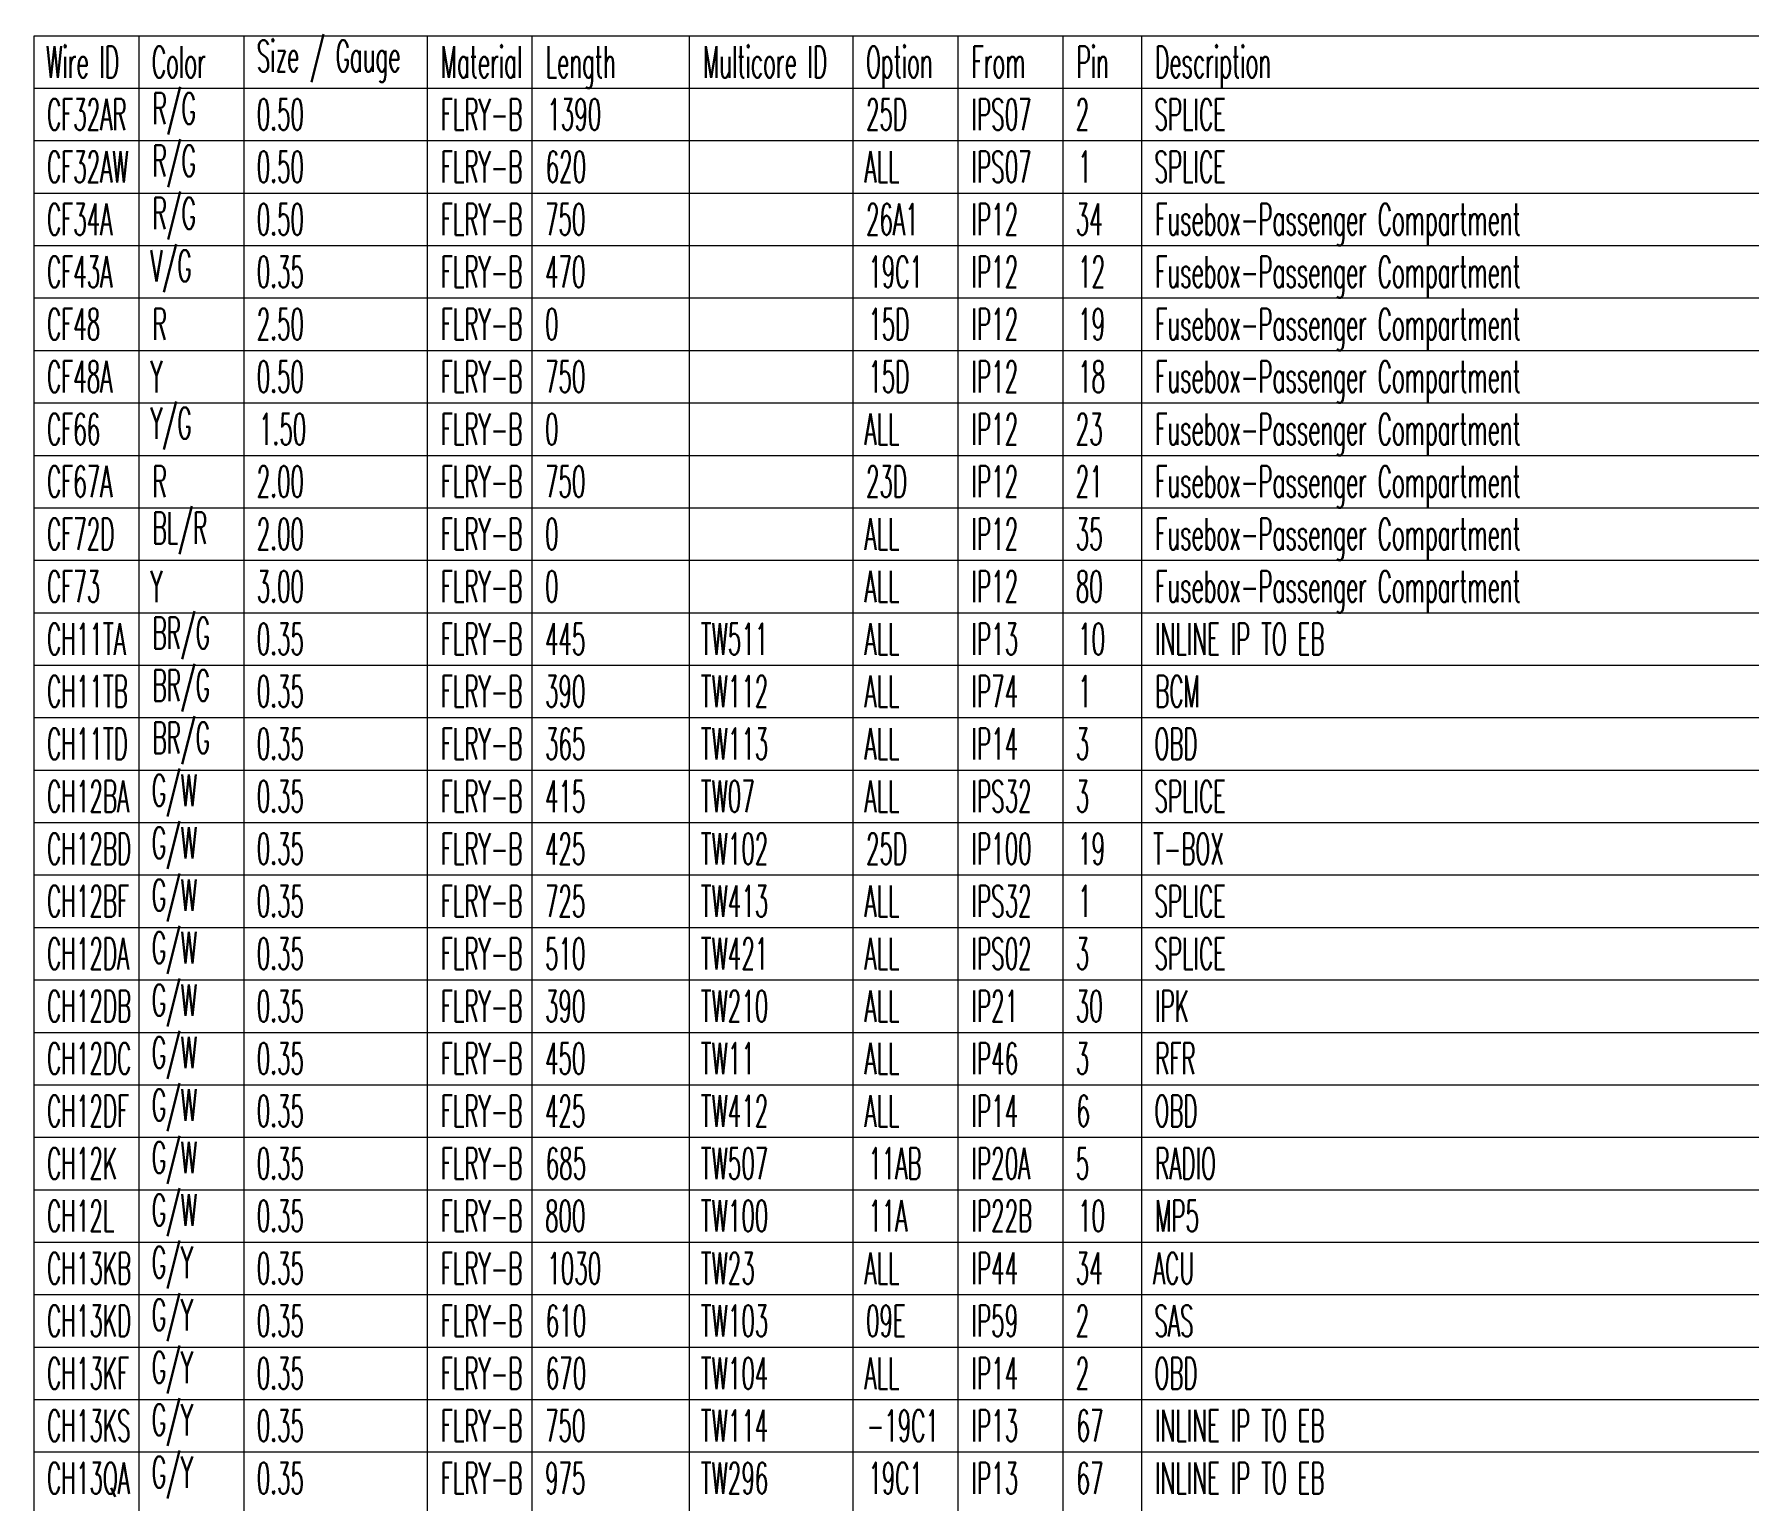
# Model space of a CAD drawing. Header units: inches. Extents: x 47316 to 59086, y 3141 to 11743.
# Drawn here: x 55427.8 to 55591.2, y 8790.6 to 8930.4 of the extents above; entities that cross this region are included whole.
import ezdxf

# ---------------------------------------------------------------- set-up
doc = ezdxf.new("R2010")
doc.units = ezdxf.units.IN
doc.header["$MEASUREMENT"] = 0
doc.styles.get("Standard").update_dxf_attribs({"font": ''})
doc.styles.get('Standard').set_extended_font_data('SimSun')

msp = doc.modelspace()

# ---------------------------------------------------------------- linework, layer by layer
at = {"color": 0, "linetype": 'Continuous', "lineweight": 15}
for p, q in [((55427.8, 8425.24), (55427.8, 8930.24)), ((55427.8, 8930.24), (55754.65, 8930.24)), ((55437.8, 8425.24), (55437.8, 8930.24)), ((55447.8, 8425.24), (55447.8, 8930.24)), ((55465.27, 8425.24), (55465.27, 8930.24)), ((55475.27, 8425.24), (55475.27, 8930.24)), ((55490.27, 8425.24), (55490.27, 8930.24)), ((55505.87, 8425.24), (55505.87, 8930.24)), ((55515.87, 8425.24), (55515.87, 8930.24)), ((55525.87, 8425.24), (55525.87, 8930.24)), ((55533.37, 8425.24), (55533.37, 8930.24)), ((55427.8, 8925.24), (55754.65, 8925.24)), ((55427.8, 8920.24), (55754.65, 8920.24)), ((55427.8, 8915.24), (55754.65, 8915.24)), ((55427.8, 8910.24), (55754.65, 8910.24)), ((55427.8, 8905.24), (55754.65, 8905.24)), ((55427.8, 8900.24), (55754.65, 8900.24)), ((55427.8, 8895.24), (55754.65, 8895.24)), ((55427.8, 8890.24), (55754.65, 8890.24)), ((55427.8, 8885.24), (55754.65, 8885.24)), ((55427.8, 8880.24), (55754.65, 8880.24)), ((55427.8, 8875.24), (55754.65, 8875.24)), ((55427.8, 8870.24), (55754.65, 8870.24)), ((55427.8, 8865.24), (55754.65, 8865.24)), ((55427.8, 8860.24), (55754.65, 8860.24)), ((55427.8, 8855.24), (55754.65, 8855.24)), ((55427.8, 8850.24), (55754.65, 8850.24)), ((55427.8, 8845.24), (55754.65, 8845.24)), ((55427.8, 8840.24), (55754.65, 8840.24)), ((55427.8, 8835.24), (55754.65, 8835.24)), ((55427.8, 8830.24), (55754.65, 8830.24)), ((55427.8, 8825.24), (55754.65, 8825.24)), ((55427.8, 8820.24), (55754.65, 8820.24)), ((55427.8, 8815.24), (55754.65, 8815.24)), ((55427.8, 8810.24), (55754.65, 8810.24)), ((55427.8, 8805.24), (55754.65, 8805.24)), ((55427.8, 8800.24), (55754.65, 8800.24)), ((55427.8, 8795.24), (55754.65, 8795.24))]:
    msp.add_line(p, q, dxfattribs=at)

# ---------------------------------------------------------------- texts
at = {"color": 140, "linetype": 'Continuous', "lineweight": 15, "char_height": 3, "attachment_point": 1}
for s, insert, width in [('\\Fromans.shx;\\W0.5000000000;\\T1.0000000000;\\o\\lSize / Gauge', (55449.01, 8929.81), 15.9286), ('\\Fromans.shx;\\W0.5000000000;\\T1.0000000000;\\o\\lWire ID', (55428.94, 8929.24), 8.0714), ('\\Fromans.shx;\\W0.5000000000;\\T1.0000000000;\\o\\lColor', (55439.01, 8929.24), 5.7143), ('\\Fromans.shx;\\W0.5000000000;\\T1.0000000000;\\o\\lMaterial', (55466.55, 8929.24), 8.6429), ('\\Fromans.shx;\\W0.5000000000;\\T1.0000000000;\\o\\lLength', (55476.55, 8929.24), 7.4286), ('\\Fromans.shx;\\W0.5000000000;\\T1.0000000000;\\o\\lMulticore ID', (55491.55, 8929.24), 13.5), ('\\Fromans.shx;\\W0.5000000000;\\T1.0000000000;\\o\\lOption', (55507.08, 8929.24), 7.0714), ('\\Fromans.shx;\\W0.5000000000;\\T1.0000000000;\\o\\lFrom', (55517.15, 8929.24), 5.7143), ('\\Fromans.shx;\\W0.5000000000;\\T1.0000000000;\\o\\lPin', (55527.15, 8929.24), 3.4286), ('\\Fromans.shx;\\W0.5000000000;\\T1.0000000000;\\o\\lDescription', (55534.65, 8929.24), 12.2857)]:
    msp.add_mtext(s, dxfattribs=dict(at, insert=insert, width=width))
at = {"color": 7, "linetype": 'Continuous', "lineweight": 15, "char_height": 3, "attachment_point": 1}
for s, insert, width in [('\\Fromans.shx;\\W0.5000000000;\\T1.0000000000;\\o\\lR/G', (55439.08, 8924.81), 4.5714), ('\\Fromans.shx;\\W0.5000000000;\\T1.0000000000;\\o\\lCF32AR', (55429.01, 8924.24), 8.4286), ('\\Fromans.shx;\\W0.5000000000;\\T1.0000000000;\\o\\l0.50', (55449.01, 8924.24), 5), ('\\Fromans.shx;\\W0.5000000000;\\T1.0000000000;\\o\\lFLRY-B', (55466.55, 8924.24), 8.6429), ('\\Fromans.shx;\\W0.5000000000;\\T1.0000000000;\\o\\l1390', (55476.7, 8924.24), 5.7143), ('\\Fromans.shx;\\W0.5000000000;\\T1.0000000000;\\o\\l25D', (55507.08, 8924.24), 4.3571), ('\\Fromans.shx;\\W0.5000000000;\\T1.0000000000;\\o\\lIPS07', (55517.15, 8924.24), 6.3571), ('\\Fromans.shx;\\W0.5000000000;\\T1.0000000000;\\o\\l2', (55527.08, 8924.24), 1.4286), ('\\Fromans.shx;\\W0.5000000000;\\T1.0000000000;\\o\\lSPLICE', (55534.58, 8924.24), 7.5714), ('\\Fromans.shx;\\W0.5000000000;\\T1.0000000000;\\o\\lR/G', (55439.08, 8919.81), 4.5714), ('\\Fromans.shx;\\W0.5000000000;\\T1.0000000000;\\o\\lCF32AW', (55429.01, 8919.24), 8.6429), ('\\Fromans.shx;\\W0.5000000000;\\T1.0000000000;\\o\\l0.50', (55449.01, 8919.24), 5), ('\\Fromans.shx;\\W0.5000000000;\\T1.0000000000;\\o\\lFLRY-B', (55466.55, 8919.24), 8.6429), ('\\Fromans.shx;\\W0.5000000000;\\T1.0000000000;\\o\\l620', (55476.55, 8919.24), 4.2857), ('\\Fromans.shx;\\W0.5000000000;\\T1.0000000000;\\o\\lALL', (55506.94, 8919.24), 3.7143), ('\\Fromans.shx;\\W0.5000000000;\\T1.0000000000;\\o\\lIPS07', (55517.15, 8919.24), 6.3571), ('\\Fromans.shx;\\W0.5000000000;\\T1.0000000000;\\o\\l1', (55527.3, 8919.24), 1.4286), ('\\Fromans.shx;\\W0.5000000000;\\T1.0000000000;\\o\\lSPLICE', (55534.58, 8919.24), 7.5714), ('\\Fromans.shx;\\W0.5000000000;\\T1.0000000000;\\o\\lR/G', (55439.08, 8914.81), 4.5714), ('\\Fromans.shx;\\W0.5000000000;\\T1.0000000000;\\o\\lCF34A', (55429.01, 8914.24), 6.9286), ('\\Fromans.shx;\\W0.5000000000;\\T1.0000000000;\\o\\l0.50', (55449.01, 8914.24), 5), ('\\Fromans.shx;\\W0.5000000000;\\T1.0000000000;\\o\\lFLRY-B', (55466.55, 8914.24), 8.6429), ('\\Fromans.shx;\\W0.5000000000;\\T1.0000000000;\\o\\l750', (55476.48, 8914.24), 4.2857), ('\\Fromans.shx;\\W0.5000000000;\\T1.0000000000;\\o\\l26A1', (55507.08, 8914.24), 5.5714), ('\\Fromans.shx;\\W0.5000000000;\\T1.0000000000;\\o\\lIP12', (55517.15, 8914.24), 4.9286), ('\\Fromans.shx;\\W0.5000000000;\\T1.0000000000;\\o\\l34', (55527.08, 8914.24), 2.8571), ('\\Fromans.shx;\\W0.5000000000;\\T1.0000000000;\\o\\lFusebox-Passenger Compartment', (55534.65, 8914.24), 39.0714), ('\\Fromans.shx;\\W0.5000000000;\\T1.0000000000;\\o\\lV/G', (55438.87, 8909.81), 4.3571), ('\\Fromans.shx;\\W0.5000000000;\\T1.0000000000;\\o\\lCF43A', (55429.01, 8909.24), 6.9286), ('\\Fromans.shx;\\W0.5000000000;\\T1.0000000000;\\o\\l0.35', (55449.01, 8909.24), 5), ('\\Fromans.shx;\\W0.5000000000;\\T1.0000000000;\\o\\lFLRY-B', (55466.55, 8909.24), 8.6429), ('\\Fromans.shx;\\W0.5000000000;\\T1.0000000000;\\o\\l470', (55476.48, 8909.24), 4.2857), ('\\Fromans.shx;\\W0.5000000000;\\T1.0000000000;\\o\\l19C1', (55507.3, 8909.24), 5.7857), ('\\Fromans.shx;\\W0.5000000000;\\T1.0000000000;\\o\\lIP12', (55517.15, 8909.24), 4.9286), ('\\Fromans.shx;\\W0.5000000000;\\T1.0000000000;\\o\\l12', (55527.3, 8909.24), 2.8571), ('\\Fromans.shx;\\W0.5000000000;\\T1.0000000000;\\o\\lFusebox-Passenger Compartment', (55534.65, 8909.24), 39.0714), ('\\Fromans.shx;\\W0.5000000000;\\T1.0000000000;\\o\\lCF48', (55429.01, 8904.24), 5.6429), ('\\Fromans.shx;\\W0.5000000000;\\T1.0000000000;\\o\\lR', (55439.08, 8904.24), 1.5), ('\\Fromans.shx;\\W0.5000000000;\\T1.0000000000;\\o\\l2.50', (55449.01, 8904.24), 5), ('\\Fromans.shx;\\W0.5000000000;\\T1.0000000000;\\o\\lFLRY-B', (55466.55, 8904.24), 8.6429), ('\\Fromans.shx;\\W0.5000000000;\\T1.0000000000;\\o\\l0', (55476.48, 8904.24), 1.4286), ('\\Fromans.shx;\\W0.5000000000;\\T1.0000000000;\\o\\l15D', (55507.3, 8904.24), 4.3571), ('\\Fromans.shx;\\W0.5000000000;\\T1.0000000000;\\o\\lIP12', (55517.15, 8904.24), 4.9286), ('\\Fromans.shx;\\W0.5000000000;\\T1.0000000000;\\o\\l19', (55527.3, 8904.24), 2.8571), ('\\Fromans.shx;\\W0.5000000000;\\T1.0000000000;\\o\\lFusebox-Passenger Compartment', (55534.65, 8904.24), 39.0714), ('\\Fromans.shx;\\W0.5000000000;\\T1.0000000000;\\o\\lCF48A', (55429.01, 8899.24), 6.9286), ('\\Fromans.shx;\\W0.5000000000;\\T1.0000000000;\\o\\lY', (55438.87, 8899.24), 1.2857), ('\\Fromans.shx;\\W0.5000000000;\\T1.0000000000;\\o\\l0.50', (55449.01, 8899.24), 5), ('\\Fromans.shx;\\W0.5000000000;\\T1.0000000000;\\o\\lFLRY-B', (55466.55, 8899.24), 8.6429), ('\\Fromans.shx;\\W0.5000000000;\\T1.0000000000;\\o\\l750', (55476.48, 8899.24), 4.2857), ('\\Fromans.shx;\\W0.5000000000;\\T1.0000000000;\\o\\l15D', (55507.3, 8899.24), 4.3571), ('\\Fromans.shx;\\W0.5000000000;\\T1.0000000000;\\o\\lIP12', (55517.15, 8899.24), 4.9286), ('\\Fromans.shx;\\W0.5000000000;\\T1.0000000000;\\o\\l18', (55527.3, 8899.24), 2.8571), ('\\Fromans.shx;\\W0.5000000000;\\T1.0000000000;\\o\\lFusebox-Passenger Compartment', (55534.65, 8899.24), 39.0714), ('\\Fromans.shx;\\W0.5000000000;\\T1.0000000000;\\o\\lY/G', (55438.87, 8894.81), 4.3571), ('\\Fromans.shx;\\W0.5000000000;\\T1.0000000000;\\o\\lCF66', (55429.01, 8894.24), 5.6429), ('\\Fromans.shx;\\W0.5000000000;\\T1.0000000000;\\o\\l1.50', (55449.23, 8894.24), 5), ('\\Fromans.shx;\\W0.5000000000;\\T1.0000000000;\\o\\lFLRY-B', (55466.55, 8894.24), 8.6429), ('\\Fromans.shx;\\W0.5000000000;\\T1.0000000000;\\o\\l0', (55476.48, 8894.24), 1.4286), ('\\Fromans.shx;\\W0.5000000000;\\T1.0000000000;\\o\\lALL', (55506.94, 8894.24), 3.7143), ('\\Fromans.shx;\\W0.5000000000;\\T1.0000000000;\\o\\lIP12', (55517.15, 8894.24), 4.9286), ('\\Fromans.shx;\\W0.5000000000;\\T1.0000000000;\\o\\l23', (55527.08, 8894.24), 2.8571), ('\\Fromans.shx;\\W0.5000000000;\\T1.0000000000;\\o\\lFusebox-Passenger Compartment', (55534.65, 8894.24), 39.0714), ('\\Fromans.shx;\\W0.5000000000;\\T1.0000000000;\\o\\lCF67A', (55429.01, 8889.24), 6.9286), ('\\Fromans.shx;\\W0.5000000000;\\T1.0000000000;\\o\\lR', (55439.08, 8889.24), 1.5), ('\\Fromans.shx;\\W0.5000000000;\\T1.0000000000;\\o\\l2.00', (55449.01, 8889.24), 5), ('\\Fromans.shx;\\W0.5000000000;\\T1.0000000000;\\o\\lFLRY-B', (55466.55, 8889.24), 8.6429), ('\\Fromans.shx;\\W0.5000000000;\\T1.0000000000;\\o\\l750', (55476.48, 8889.24), 4.2857), ('\\Fromans.shx;\\W0.5000000000;\\T1.0000000000;\\o\\l23D', (55507.08, 8889.24), 4.3571), ('\\Fromans.shx;\\W0.5000000000;\\T1.0000000000;\\o\\lIP12', (55517.15, 8889.24), 4.9286), ('\\Fromans.shx;\\W0.5000000000;\\T1.0000000000;\\o\\l21', (55527.08, 8889.24), 2.8571), ('\\Fromans.shx;\\W0.5000000000;\\T1.0000000000;\\o\\lFusebox-Passenger Compartment', (55534.65, 8889.24), 39.0714), ('\\Fromans.shx;\\W0.5000000000;\\T1.0000000000;\\o\\lCF72D', (55429.01, 8884.24), 7.1429), ('\\Fromans.shx;\\W0.5000000000;\\T1.0000000000;\\o\\lBL/R', (55439.08, 8884.81), 5.7857), ('\\Fromans.shx;\\W0.5000000000;\\T1.0000000000;\\o\\l2.00', (55449.01, 8884.24), 5), ('\\Fromans.shx;\\W0.5000000000;\\T1.0000000000;\\o\\lFLRY-B', (55466.55, 8884.24), 8.6429), ('\\Fromans.shx;\\W0.5000000000;\\T1.0000000000;\\o\\l0', (55476.48, 8884.24), 1.4286), ('\\Fromans.shx;\\W0.5000000000;\\T1.0000000000;\\o\\lALL', (55506.94, 8884.24), 3.7143), ('\\Fromans.shx;\\W0.5000000000;\\T1.0000000000;\\o\\lIP12', (55517.15, 8884.24), 4.9286), ('\\Fromans.shx;\\W0.5000000000;\\T1.0000000000;\\o\\l35', (55527.08, 8884.24), 2.8571), ('\\Fromans.shx;\\W0.5000000000;\\T1.0000000000;\\o\\lFusebox-Passenger Compartment', (55534.65, 8884.24), 39.0714), ('\\Fromans.shx;\\W0.5000000000;\\T1.0000000000;\\o\\lCF73', (55429.01, 8879.24), 5.6429), ('\\Fromans.shx;\\W0.5000000000;\\T1.0000000000;\\o\\lY', (55438.87, 8879.24), 1.2857), ('\\Fromans.shx;\\W0.5000000000;\\T1.0000000000;\\o\\l3.00', (55449.01, 8879.24), 5), ('\\Fromans.shx;\\W0.5000000000;\\T1.0000000000;\\o\\lFLRY-B', (55466.55, 8879.24), 8.6429), ('\\Fromans.shx;\\W0.5000000000;\\T1.0000000000;\\o\\l0', (55476.48, 8879.24), 1.4286), ('\\Fromans.shx;\\W0.5000000000;\\T1.0000000000;\\o\\lALL', (55506.94, 8879.24), 3.7143), ('\\Fromans.shx;\\W0.5000000000;\\T1.0000000000;\\o\\lIP12', (55517.15, 8879.24), 4.9286), ('\\Fromans.shx;\\W0.5000000000;\\T1.0000000000;\\o\\l80', (55527.08, 8879.24), 2.8571), ('\\Fromans.shx;\\W0.5000000000;\\T1.0000000000;\\o\\lFusebox-Passenger Compartment', (55534.65, 8879.24), 39.0714), ('\\Fromans.shx;\\W0.5000000000;\\T1.0000000000;\\o\\lCH11TA', (55429.01, 8874.24), 8.3571), ('\\Fromans.shx;\\W0.5000000000;\\T1.0000000000;\\o\\lBR/G', (55439.08, 8874.81), 6.0714), ('\\Fromans.shx;\\W0.5000000000;\\T1.0000000000;\\o\\l0.35', (55449.01, 8874.24), 5), ('\\Fromans.shx;\\W0.5000000000;\\T1.0000000000;\\o\\lFLRY-B', (55466.55, 8874.24), 8.6429), ('\\Fromans.shx;\\W0.5000000000;\\T1.0000000000;\\o\\l445', (55476.48, 8874.24), 4.2857), ('\\Fromans.shx;\\W0.5000000000;\\T1.0000000000;\\o\\lTW511', (55491.34, 8874.24), 7.1429), ('\\Fromans.shx;\\W0.5000000000;\\T1.0000000000;\\o\\lALL', (55506.94, 8874.24), 3.7143), ('\\Fromans.shx;\\W0.5000000000;\\T1.0000000000;\\o\\lIP13', (55517.15, 8874.24), 4.9286), ('\\Fromans.shx;\\W0.5000000000;\\T1.0000000000;\\o\\l10', (55527.3, 8874.24), 2.8571), ('\\Fromans.shx;\\W0.5000000000;\\T1.0000000000;\\o\\lINLINE IP TO EB', (55534.65, 8874.24), 19), ('\\Fromans.shx;\\W0.5000000000;\\T1.0000000000;\\o\\lCH11TB', (55429.01, 8869.24), 8.5714), ('\\Fromans.shx;\\W0.5000000000;\\T1.0000000000;\\o\\lBR/G', (55439.08, 8869.81), 6.0714), ('\\Fromans.shx;\\W0.5000000000;\\T1.0000000000;\\o\\l0.35', (55449.01, 8869.24), 5), ('\\Fromans.shx;\\W0.5000000000;\\T1.0000000000;\\o\\lFLRY-B', (55466.55, 8869.24), 8.6429), ('\\Fromans.shx;\\W0.5000000000;\\T1.0000000000;\\o\\l390', (55476.48, 8869.24), 4.2857), ('\\Fromans.shx;\\W0.5000000000;\\T1.0000000000;\\o\\lTW112', (55491.34, 8869.24), 7.1429), ('\\Fromans.shx;\\W0.5000000000;\\T1.0000000000;\\o\\lALL', (55506.94, 8869.24), 3.7143), ('\\Fromans.shx;\\W0.5000000000;\\T1.0000000000;\\o\\lIP74', (55517.15, 8869.24), 4.9286), ('\\Fromans.shx;\\W0.5000000000;\\T1.0000000000;\\o\\l1', (55527.3, 8869.24), 1.4286), ('\\Fromans.shx;\\W0.5000000000;\\T1.0000000000;\\o\\lBCM', (55534.65, 8869.24), 4.7143), ('\\Fromans.shx;\\W0.5000000000;\\T1.0000000000;\\o\\lCH11TD', (55429.01, 8864.24), 8.5714), ('\\Fromans.shx;\\W0.5000000000;\\T1.0000000000;\\o\\lBR/G', (55439.08, 8864.81), 6.0714), ('\\Fromans.shx;\\W0.5000000000;\\T1.0000000000;\\o\\l0.35', (55449.01, 8864.24), 5), ('\\Fromans.shx;\\W0.5000000000;\\T1.0000000000;\\o\\lFLRY-B', (55466.55, 8864.24), 8.6429), ('\\Fromans.shx;\\W0.5000000000;\\T1.0000000000;\\o\\l365', (55476.48, 8864.24), 4.2857), ('\\Fromans.shx;\\W0.5000000000;\\T1.0000000000;\\o\\lTW113', (55491.34, 8864.24), 7.1429), ('\\Fromans.shx;\\W0.5000000000;\\T1.0000000000;\\o\\lALL', (55506.94, 8864.24), 3.7143), ('\\Fromans.shx;\\W0.5000000000;\\T1.0000000000;\\o\\lIP14', (55517.15, 8864.24), 4.9286), ('\\Fromans.shx;\\W0.5000000000;\\T1.0000000000;\\o\\l3', (55527.08, 8864.24), 1.4286), ('\\Fromans.shx;\\W0.5000000000;\\T1.0000000000;\\o\\lOBD', (55534.58, 8864.24), 4.5714), ('\\Fromans.shx;\\W0.5000000000;\\T1.0000000000;\\o\\lG/W', (55439.01, 8859.81), 4.7857), ('\\Fromans.shx;\\W0.5000000000;\\T1.0000000000;\\o\\lCH12BA', (55429.01, 8859.24), 8.7143), ('\\Fromans.shx;\\W0.5000000000;\\T1.0000000000;\\o\\l0.35', (55449.01, 8859.24), 5), ('\\Fromans.shx;\\W0.5000000000;\\T1.0000000000;\\o\\lFLRY-B', (55466.55, 8859.24), 8.6429), ('\\Fromans.shx;\\W0.5000000000;\\T1.0000000000;\\o\\l415', (55476.48, 8859.24), 4.2857), ('\\Fromans.shx;\\W0.5000000000;\\T1.0000000000;\\o\\lTW07', (55491.34, 8859.24), 5.7143), ('\\Fromans.shx;\\W0.5000000000;\\T1.0000000000;\\o\\lALL', (55506.94, 8859.24), 3.7143), ('\\Fromans.shx;\\W0.5000000000;\\T1.0000000000;\\o\\lIPS32', (55517.15, 8859.24), 6.3571), ('\\Fromans.shx;\\W0.5000000000;\\T1.0000000000;\\o\\l3', (55527.08, 8859.24), 1.4286), ('\\Fromans.shx;\\W0.5000000000;\\T1.0000000000;\\o\\lSPLICE', (55534.58, 8859.24), 7.5714), ('\\Fromans.shx;\\W0.5000000000;\\T1.0000000000;\\o\\lG/W', (55439.01, 8854.81), 4.7857), ('\\Fromans.shx;\\W0.5000000000;\\T1.0000000000;\\o\\lCH12BD', (55429.01, 8854.24), 8.9286), ('\\Fromans.shx;\\W0.5000000000;\\T1.0000000000;\\o\\l0.35', (55449.01, 8854.24), 5), ('\\Fromans.shx;\\W0.5000000000;\\T1.0000000000;\\o\\lFLRY-B', (55466.55, 8854.24), 8.6429), ('\\Fromans.shx;\\W0.5000000000;\\T1.0000000000;\\o\\l425', (55476.48, 8854.24), 4.2857), ('\\Fromans.shx;\\W0.5000000000;\\T1.0000000000;\\o\\lTW102', (55491.34, 8854.24), 7.1429), ('\\Fromans.shx;\\W0.5000000000;\\T1.0000000000;\\o\\l25D', (55507.08, 8854.24), 4.3571), ('\\Fromans.shx;\\W0.5000000000;\\T1.0000000000;\\o\\lIP100', (55517.15, 8854.24), 6.3571), ('\\Fromans.shx;\\W0.5000000000;\\T1.0000000000;\\o\\l19', (55527.3, 8854.24), 2.8571), ('\\Fromans.shx;\\W0.5000000000;\\T1.0000000000;\\o\\lT-BOX', (55534.44, 8854.24), 7.5), ('\\Fromans.shx;\\W0.5000000000;\\T1.0000000000;\\o\\lG/W', (55439.01, 8849.81), 4.7857), ('\\Fromans.shx;\\W0.5000000000;\\T1.0000000000;\\o\\lCH12BF', (55429.01, 8849.24), 8.7143), ('\\Fromans.shx;\\W0.5000000000;\\T1.0000000000;\\o\\l0.35', (55449.01, 8849.24), 5), ('\\Fromans.shx;\\W0.5000000000;\\T1.0000000000;\\o\\lFLRY-B', (55466.55, 8849.24), 8.6429), ('\\Fromans.shx;\\W0.5000000000;\\T1.0000000000;\\o\\l725', (55476.48, 8849.24), 4.2857), ('\\Fromans.shx;\\W0.5000000000;\\T1.0000000000;\\o\\lTW413', (55491.34, 8849.24), 7.1429), ('\\Fromans.shx;\\W0.5000000000;\\T1.0000000000;\\o\\lALL', (55506.94, 8849.24), 3.7143), ('\\Fromans.shx;\\W0.5000000000;\\T1.0000000000;\\o\\lIPS32', (55517.15, 8849.24), 6.3571), ('\\Fromans.shx;\\W0.5000000000;\\T1.0000000000;\\o\\l1', (55527.3, 8849.24), 1.4286), ('\\Fromans.shx;\\W0.5000000000;\\T1.0000000000;\\o\\lSPLICE', (55534.58, 8849.24), 7.5714), ('\\Fromans.shx;\\W0.5000000000;\\T1.0000000000;\\o\\lG/W', (55439.01, 8844.81), 4.7857), ('\\Fromans.shx;\\W0.5000000000;\\T1.0000000000;\\o\\lCH12DA', (55429.01, 8844.24), 8.7143), ('\\Fromans.shx;\\W0.5000000000;\\T1.0000000000;\\o\\l0.35', (55449.01, 8844.24), 5), ('\\Fromans.shx;\\W0.5000000000;\\T1.0000000000;\\o\\lFLRY-B', (55466.55, 8844.24), 8.6429), ('\\Fromans.shx;\\W0.5000000000;\\T1.0000000000;\\o\\l510', (55476.48, 8844.24), 4.2857), ('\\Fromans.shx;\\W0.5000000000;\\T1.0000000000;\\o\\lTW421', (55491.34, 8844.24), 7.1429), ('\\Fromans.shx;\\W0.5000000000;\\T1.0000000000;\\o\\lALL', (55506.94, 8844.24), 3.7143), ('\\Fromans.shx;\\W0.5000000000;\\T1.0000000000;\\o\\lIPS02', (55517.15, 8844.24), 6.3571), ('\\Fromans.shx;\\W0.5000000000;\\T1.0000000000;\\o\\l3', (55527.08, 8844.24), 1.4286), ('\\Fromans.shx;\\W0.5000000000;\\T1.0000000000;\\o\\lSPLICE', (55534.58, 8844.24), 7.5714), ('\\Fromans.shx;\\W0.5000000000;\\T1.0000000000;\\o\\lG/W', (55439.01, 8839.81), 4.7857), ('\\Fromans.shx;\\W0.5000000000;\\T1.0000000000;\\o\\lCH12DB', (55429.01, 8839.24), 8.9286), ('\\Fromans.shx;\\W0.5000000000;\\T1.0000000000;\\o\\l0.35', (55449.01, 8839.24), 5), ('\\Fromans.shx;\\W0.5000000000;\\T1.0000000000;\\o\\lFLRY-B', (55466.55, 8839.24), 8.6429), ('\\Fromans.shx;\\W0.5000000000;\\T1.0000000000;\\o\\l390', (55476.48, 8839.24), 4.2857), ('\\Fromans.shx;\\W0.5000000000;\\T1.0000000000;\\o\\lTW210', (55491.34, 8839.24), 7.1429), ('\\Fromans.shx;\\W0.5000000000;\\T1.0000000000;\\o\\lALL', (55506.94, 8839.24), 3.7143), ('\\Fromans.shx;\\W0.5000000000;\\T1.0000000000;\\o\\lIP21', (55517.15, 8839.24), 4.9286), ('\\Fromans.shx;\\W0.5000000000;\\T1.0000000000;\\o\\l30', (55527.08, 8839.24), 2.8571), ('\\Fromans.shx;\\W0.5000000000;\\T1.0000000000;\\o\\lIPK', (55534.65, 8839.24), 3.5714), ('\\Fromans.shx;\\W0.5000000000;\\T1.0000000000;\\o\\lG/W', (55439.01, 8834.81), 4.7857), ('\\Fromans.shx;\\W0.5000000000;\\T1.0000000000;\\o\\lCH12DC', (55429.01, 8834.24), 8.9286), ('\\Fromans.shx;\\W0.5000000000;\\T1.0000000000;\\o\\l0.35', (55449.01, 8834.24), 5), ('\\Fromans.shx;\\W0.5000000000;\\T1.0000000000;\\o\\lFLRY-B', (55466.55, 8834.24), 8.6429), ('\\Fromans.shx;\\W0.5000000000;\\T1.0000000000;\\o\\l450', (55476.48, 8834.24), 4.2857), ('\\Fromans.shx;\\W0.5000000000;\\T1.0000000000;\\o\\lTW11', (55491.34, 8834.24), 5.7143), ('\\Fromans.shx;\\W0.5000000000;\\T1.0000000000;\\o\\lALL', (55506.94, 8834.24), 3.7143), ('\\Fromans.shx;\\W0.5000000000;\\T1.0000000000;\\o\\lIP46', (55517.15, 8834.24), 4.9286), ('\\Fromans.shx;\\W0.5000000000;\\T1.0000000000;\\o\\l3', (55527.08, 8834.24), 1.4286), ('\\Fromans.shx;\\W0.5000000000;\\T1.0000000000;\\o\\lRFR', (55534.65, 8834.24), 4.2857), ('\\Fromans.shx;\\W0.5000000000;\\T1.0000000000;\\o\\lG/W', (55439.01, 8829.81), 4.7857), ('\\Fromans.shx;\\W0.5000000000;\\T1.0000000000;\\o\\lCH12DF', (55429.01, 8829.24), 8.7143), ('\\Fromans.shx;\\W0.5000000000;\\T1.0000000000;\\o\\l0.35', (55449.01, 8829.24), 5), ('\\Fromans.shx;\\W0.5000000000;\\T1.0000000000;\\o\\lFLRY-B', (55466.55, 8829.24), 8.6429), ('\\Fromans.shx;\\W0.5000000000;\\T1.0000000000;\\o\\l425', (55476.48, 8829.24), 4.2857), ('\\Fromans.shx;\\W0.5000000000;\\T1.0000000000;\\o\\lTW412', (55491.34, 8829.24), 7.1429), ('\\Fromans.shx;\\W0.5000000000;\\T1.0000000000;\\o\\lALL', (55506.94, 8829.24), 3.7143), ('\\Fromans.shx;\\W0.5000000000;\\T1.0000000000;\\o\\lIP14', (55517.15, 8829.24), 4.9286), ('\\Fromans.shx;\\W0.5000000000;\\T1.0000000000;\\o\\l6', (55527.15, 8829.24), 1.4286), ('\\Fromans.shx;\\W0.5000000000;\\T1.0000000000;\\o\\lOBD', (55534.58, 8829.24), 4.5714), ('\\Fromans.shx;\\W0.5000000000;\\T1.0000000000;\\o\\lG/W', (55439.01, 8824.81), 4.7857), ('\\Fromans.shx;\\W0.5000000000;\\T1.0000000000;\\o\\lCH12K', (55429.01, 8824.24), 7.4286), ('\\Fromans.shx;\\W0.5000000000;\\T1.0000000000;\\o\\l0.35', (55449.01, 8824.24), 5), ('\\Fromans.shx;\\W0.5000000000;\\T1.0000000000;\\o\\lFLRY-B', (55466.55, 8824.24), 8.6429), ('\\Fromans.shx;\\W0.5000000000;\\T1.0000000000;\\o\\l685', (55476.55, 8824.24), 4.2857), ('\\Fromans.shx;\\W0.5000000000;\\T1.0000000000;\\o\\lTW507', (55491.34, 8824.24), 7.1429), ('\\Fromans.shx;\\W0.5000000000;\\T1.0000000000;\\o\\l11AB', (55507.3, 8824.24), 5.6429), ('\\Fromans.shx;\\W0.5000000000;\\T1.0000000000;\\o\\lIP20A', (55517.15, 8824.24), 6.2143), ('\\Fromans.shx;\\W0.5000000000;\\T1.0000000000;\\o\\l5', (55527.08, 8824.24), 1.4286), ('\\Fromans.shx;\\W0.5000000000;\\T1.0000000000;\\o\\lRADIO', (55534.65, 8824.24), 6.4286), ('\\Fromans.shx;\\W0.5000000000;\\T1.0000000000;\\o\\lG/W', (55439.01, 8819.81), 4.7857), ('\\Fromans.shx;\\W0.5000000000;\\T1.0000000000;\\o\\lCH12L', (55429.01, 8819.24), 7.1429), ('\\Fromans.shx;\\W0.5000000000;\\T1.0000000000;\\o\\l0.35', (55449.01, 8819.24), 5), ('\\Fromans.shx;\\W0.5000000000;\\T1.0000000000;\\o\\lFLRY-B', (55466.55, 8819.24), 8.6429), ('\\Fromans.shx;\\W0.5000000000;\\T1.0000000000;\\o\\l800', (55476.48, 8819.24), 4.2857), ('\\Fromans.shx;\\W0.5000000000;\\T1.0000000000;\\o\\lTW100', (55491.34, 8819.24), 7.1429), ('\\Fromans.shx;\\W0.5000000000;\\T1.0000000000;\\o\\l11A', (55507.3, 8819.24), 4.1429), ('\\Fromans.shx;\\W0.5000000000;\\T1.0000000000;\\o\\lIP22B', (55517.15, 8819.24), 6.4286), ('\\Fromans.shx;\\W0.5000000000;\\T1.0000000000;\\o\\l10', (55527.3, 8819.24), 2.8571), ('\\Fromans.shx;\\W0.5000000000;\\T1.0000000000;\\o\\lMP5', (55534.65, 8819.24), 4.6429), ('\\Fromans.shx;\\W0.5000000000;\\T1.0000000000;\\o\\lG/Y', (55439.01, 8814.81), 4.3571), ('\\Fromans.shx;\\W0.5000000000;\\T1.0000000000;\\o\\lCH13KB', (55429.01, 8814.24), 8.9286), ('\\Fromans.shx;\\W0.5000000000;\\T1.0000000000;\\o\\l0.35', (55449.01, 8814.24), 5), ('\\Fromans.shx;\\W0.5000000000;\\T1.0000000000;\\o\\lFLRY-B', (55466.55, 8814.24), 8.6429), ('\\Fromans.shx;\\W0.5000000000;\\T1.0000000000;\\o\\l1030', (55476.7, 8814.24), 5.7143), ('\\Fromans.shx;\\W0.5000000000;\\T1.0000000000;\\o\\lTW23', (55491.34, 8814.24), 5.7143), ('\\Fromans.shx;\\W0.5000000000;\\T1.0000000000;\\o\\lALL', (55506.94, 8814.24), 3.7143), ('\\Fromans.shx;\\W0.5000000000;\\T1.0000000000;\\o\\lIP44', (55517.15, 8814.24), 4.9286), ('\\Fromans.shx;\\W0.5000000000;\\T1.0000000000;\\o\\l34', (55527.08, 8814.24), 2.8571), ('\\Fromans.shx;\\W0.5000000000;\\T1.0000000000;\\o\\lACU', (55534.44, 8814.24), 4.3571), ('\\Fromans.shx;\\W0.5000000000;\\T1.0000000000;\\o\\lG/Y', (55439.01, 8809.81), 4.3571), ('\\Fromans.shx;\\W0.5000000000;\\T1.0000000000;\\o\\lCH13KD', (55429.01, 8809.24), 8.9286), ('\\Fromans.shx;\\W0.5000000000;\\T1.0000000000;\\o\\l0.35', (55449.01, 8809.24), 5), ('\\Fromans.shx;\\W0.5000000000;\\T1.0000000000;\\o\\lFLRY-B', (55466.55, 8809.24), 8.6429), ('\\Fromans.shx;\\W0.5000000000;\\T1.0000000000;\\o\\l610', (55476.55, 8809.24), 4.2857), ('\\Fromans.shx;\\W0.5000000000;\\T1.0000000000;\\o\\lTW103', (55491.34, 8809.24), 7.1429), ('\\Fromans.shx;\\W0.5000000000;\\T1.0000000000;\\o\\l09E', (55507.08, 8809.24), 4.2143), ('\\Fromans.shx;\\W0.5000000000;\\T1.0000000000;\\o\\lIP59', (55517.15, 8809.24), 4.9286), ('\\Fromans.shx;\\W0.5000000000;\\T1.0000000000;\\o\\l2', (55527.08, 8809.24), 1.4286), ('\\Fromans.shx;\\W0.5000000000;\\T1.0000000000;\\o\\lSAS', (55534.58, 8809.24), 4.1429), ('\\Fromans.shx;\\W0.5000000000;\\T1.0000000000;\\o\\lG/Y', (55439.01, 8804.81), 4.3571), ('\\Fromans.shx;\\W0.5000000000;\\T1.0000000000;\\o\\lCH13KF', (55429.01, 8804.24), 8.7143), ('\\Fromans.shx;\\W0.5000000000;\\T1.0000000000;\\o\\l0.35', (55449.01, 8804.24), 5), ('\\Fromans.shx;\\W0.5000000000;\\T1.0000000000;\\o\\lFLRY-B', (55466.55, 8804.24), 8.6429), ('\\Fromans.shx;\\W0.5000000000;\\T1.0000000000;\\o\\l670', (55476.55, 8804.24), 4.2857), ('\\Fromans.shx;\\W0.5000000000;\\T1.0000000000;\\o\\lTW104', (55491.34, 8804.24), 7.1429), ('\\Fromans.shx;\\W0.5000000000;\\T1.0000000000;\\o\\lALL', (55506.94, 8804.24), 3.7143), ('\\Fromans.shx;\\W0.5000000000;\\T1.0000000000;\\o\\lIP14', (55517.15, 8804.24), 4.9286), ('\\Fromans.shx;\\W0.5000000000;\\T1.0000000000;\\o\\l2', (55527.08, 8804.24), 1.4286), ('\\Fromans.shx;\\W0.5000000000;\\T1.0000000000;\\o\\lOBD', (55534.58, 8804.24), 4.5714), ('\\Fromans.shx;\\W0.5000000000;\\T1.0000000000;\\o\\lCH13KS', (55429.01, 8799.24), 8.8571), ('\\Fromans.shx;\\W0.5000000000;\\T1.0000000000;\\o\\lG/Y', (55439.01, 8799.81), 4.3571), ('\\Fromans.shx;\\W0.5000000000;\\T1.0000000000;\\o\\l0.35', (55449.01, 8799.24), 5), ('\\Fromans.shx;\\W0.5000000000;\\T1.0000000000;\\o\\lFLRY-B', (55466.55, 8799.24), 8.6429), ('\\Fromans.shx;\\W0.5000000000;\\T1.0000000000;\\o\\l750', (55476.48, 8799.24), 4.2857), ('\\Fromans.shx;\\W0.5000000000;\\T1.0000000000;\\o\\lTW114', (55491.34, 8799.24), 7.1429), ('\\Fromans.shx;\\W0.5000000000;\\T1.0000000000;\\o\\l-19C1', (55507.15, 8799.24), 7.6429), ('\\Fromans.shx;\\W0.5000000000;\\T1.0000000000;\\o\\lIP13', (55517.15, 8799.24), 4.9286), ('\\Fromans.shx;\\W0.5000000000;\\T1.0000000000;\\o\\l67', (55527.15, 8799.24), 2.8571), ('\\Fromans.shx;\\W0.5000000000;\\T1.0000000000;\\o\\lINLINE IP TO EB', (55534.65, 8799.24), 19), ('\\Fromans.shx;\\W0.5000000000;\\T1.0000000000;\\o\\lCH13QA', (55429.01, 8794.24), 8.7857), ('\\Fromans.shx;\\W0.5000000000;\\T1.0000000000;\\o\\lG/Y', (55439.01, 8794.81), 4.3571), ('\\Fromans.shx;\\W0.5000000000;\\T1.0000000000;\\o\\l0.35', (55449.01, 8794.24), 5), ('\\Fromans.shx;\\W0.5000000000;\\T1.0000000000;\\o\\lFLRY-B', (55466.55, 8794.24), 8.6429), ('\\Fromans.shx;\\W0.5000000000;\\T1.0000000000;\\o\\l975', (55476.48, 8794.24), 4.2857), ('\\Fromans.shx;\\W0.5000000000;\\T1.0000000000;\\o\\lTW296', (55491.34, 8794.24), 7.1429), ('\\Fromans.shx;\\W0.5000000000;\\T1.0000000000;\\o\\l19C1', (55507.3, 8794.24), 5.7857), ('\\Fromans.shx;\\W0.5000000000;\\T1.0000000000;\\o\\lIP13', (55517.15, 8794.24), 4.9286), ('\\Fromans.shx;\\W0.5000000000;\\T1.0000000000;\\o\\l67', (55527.15, 8794.24), 2.8571), ('\\Fromans.shx;\\W0.5000000000;\\T1.0000000000;\\o\\lINLINE IP TO EB', (55534.65, 8794.24), 19)]:
    msp.add_mtext(s, dxfattribs=dict(at, insert=insert, width=width))

doc.saveas('drawing.dxf')
